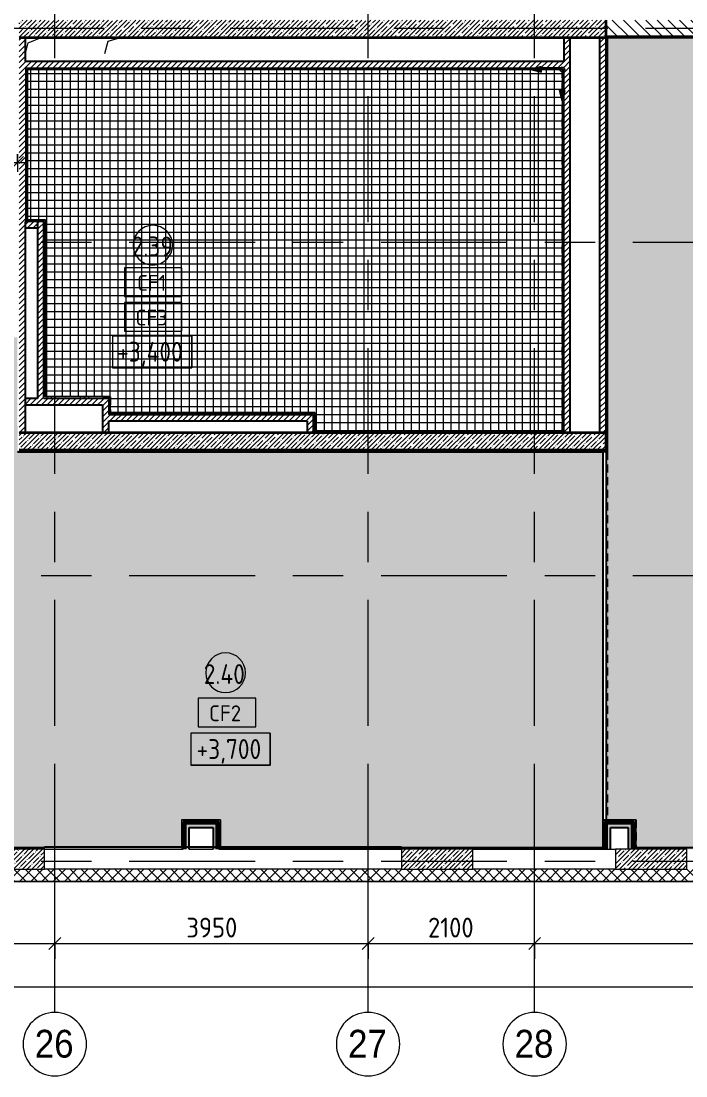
# Model space of a CAD drawing. Header units: millimetres. Extents: x 81663 to 277412, y -8553 to 29000.
# Drawn here: x 94235 to 102618, y -2706 to 10588 of the extents above; entities that cross this region are included whole.
import ezdxf

# ---------------------------------------------------------------- set-up
doc = ezdxf.new("R2010")
doc.units = ezdxf.units.MM
doc.linetypes.add('200_ШТРИХ__ш1_п0_6_', pattern=[160, 100, -60])
doc.linetypes.add('Осевая', pattern=[3175, 635, -476.25, 1587.5, -476.25])
for name, color, linetype, lineweight in [('0-1', 7, 'Continuous', 9), ('A-ANNO-DIMS', 7, 'Continuous', 9), ('A-ANNO-DIMS-100', 7, 'Continuous', 9), ('A-AREA-IDEN', 7, 'Continuous', 9), ('A-CLNG-IDEN', 7, 'Continuous', 9), ('A-DETL-GENF', 7, 'Continuous', 9), ('A-DETL-MBND', 7, '200_ШТРИХ__ш1_п0_6_', 9), ('A-DETL-MBND-1', 7, 'Continuous', 9), ('A-WALL', 7, 'Continuous', 9), ('G-ANNO-DIMS', 7, 'Continuous', 9), ('I-WALL', 7, 'Continuous', 9), ('S-COLS', 7, 'Continuous', 9), ('Оси', 7, 'Continuous', 9), ('Оси-1', 7, 'Continuous', 20), ('Оси-2', 7, 'Осевая', 9)]:
    doc.layers.add(name, color=color, linetype=linetype, lineweight=lineweight)
for name, color, linetype, lineweight, true_color in [('A-WALL-1', 7, 'Continuous', 35, 0x3c3c3c), ('A-WALL-3', 7, 'Continuous', 25, 0x3c3c3c), ('A-WALL-FNSH-1', 7, 'Continuous', 13, 0x3c3c3c), ('A-WALL-FNSH-2', 7, 'Continuous', 9, 0x3c3c3c)]:
    doc.layers.add(name, color=color, linetype=linetype, lineweight=lineweight, true_color=true_color)
doc.styles.add('Arial', font='arial.ttf', dxfattribs={"width": 0.9, "height": 350})
doc.styles.add('GOST Common', font='GOST_Common.ttf', dxfattribs={"width": 0.9, "height": 250})
doc.styles.add('GOST Common_1', font='GOST_Common.ttf', dxfattribs={"height": 200})
doc.styles.add('ISOCPEUR', font='isocpeur.ttf', dxfattribs={"width": 0.9, "height": 250})
doc.styles.add('ISOCPEUR_2', font='isocpeur.ttf', dxfattribs={"width": 0.9, "height": 150})
doc.dimstyles.new('ISO-1_5_окр_100', dxfattribs={"dimscale": 304.8, "dimtxt": 149.397176, "dimasz": 0.492126, "dimexe": 0.393701, "dimexo": 0, "dimgap": 0, "dimtad": 1, "dimdec": 0, "dimrnd": 100, "dimzin": 0, "dimdsep": 46, "dimtxsty": 'ISOCPEUR_2', "dimblk1": 'OBLIQUE', "dimblk2": 'OBLIQUE', "dimsah": 1, "dimcen": 0.09, "dimdle": 0.393701, "dimazin": 0, "dimtfac": 1, "dimtdec": 4, "dimtix": 1, "dimtmove": 0, "dimatfit": 3, "dimfxl": 1, "dimtvp": 1, "dimtolj": 1, "dimtzin": 0, "dimarcsym": 2})
doc.dimstyles.new('ISO-2_5_0_9К_БОЛЬШОЙ', dxfattribs={"dimscale": 304.8, "dimtxt": 248.995294, "dimasz": 0.492126, "dimexe": 0.393701, "dimexo": 0.984252, "dimgap": 0, "dimtad": 1, "dimdec": 0, "dimrnd": 10, "dimzin": 0, "dimdsep": 46, "dimtxsty": 'ISOCPEUR', "dimblk1": 'OBLIQUE', "dimblk2": 'OBLIQUE', "dimsah": 1, "dimcen": 0.09, "dimdle": 0.393701, "dimazin": 0, "dimtfac": 1, "dimtdec": 4, "dimtix": 1, "dimtmove": 0, "dimatfit": 3, "dimfxl": 1, "dimtvp": 1, "dimtolj": 1, "dimtzin": 0, "dimarcsym": 2})
pattern_1 = [(45, (0, 0), (-35.35534, 35.35534), [])]
pattern_2 = [(45, (0, 0), (-57.024626, 57.024626), []), (45, (57.025, 0), (-57.024626, 57.024626), [100.806, -20.161, 3.353, -16.808])]
pattern_3 = [(0, (0, 0), (121.92, 30.48), [10.058, -81.382, 10.058, -81.382, -487.68]), (0, (0, 0), (121.92, 30.48), [-182.88, 10.058, -172.822, 10.058, -81.382, -213.36]), (0, (0, 0), (121.92, 30.48), [-457.2, 10.058, -50.902, 10.058, -142.342]), (120, (45.72, 15.24), (-87.356454, 90.345817), [10.058, -81.382, 10.058, -81.382, -487.68]), (120, (45.72, 15.24), (-87.356454, 90.345817), [-182.88, 10.058, -172.822, 10.058, -81.382, -213.36]), (120, (45.72, 15.24), (-87.356454, 90.345817), [-457.2, 10.058, -50.902, 10.058, -142.342]), (240, (60.96, 76.2), (-34.563546, -120.825817), [10.058, -81.382, 10.058, -81.382, -487.68]), (240, (60.96, 76.2), (-34.563546, -120.825817), [-182.88, 10.058, -172.822, 10.058, -81.382, -213.36]), (240, (60.96, 76.2), (-34.563546, -120.825817), [-457.2, 10.058, -50.902, 10.058, -142.342])]
pattern_4 = [(45, (0, 0), (-106.06602, 106.06602), []), (135, (0, 0), (-106.06602, -106.06602), [])]

# ---------------------------------------------------------------- blocks, each defined once
blk = doc.blocks.new('BSC_Колонна _Прямоугольная - 250х900-23282983-План потолков с обозначением видов отделки и геометрии 2 этажа в осях 23-33')
at = {"layer": 'S-COLS'}
h = blk.add_hatch(dxfattribs=at)
h.set_pattern_fill('FP_5', color=256, style=0, pattern_type=2)
h.set_pattern_definition([(45, (-99480, -25), (-57.024626, 57.024626), []), (45, (-99422.975, -25), (-57.024626, 57.024626), [100.806, -20.161, 3.353, -16.808])])
h.paths.add_polyline_path([(-450, -125), (450, -125), (450, 125), (-450, 125)])
for p, q in [((450, 125), (-450, 125)), ((-450, 125), (-450, -125)), ((450, -125), (450, 125)), ((-450, -125), (450, -125))]:
    blk.add_line(p, q, dxfattribs=at)
blk = doc.blocks.new('BSC_Колонна _Прямоугольная - 250х900-V1-План потолков с обозначением видов отделки и геометрии 2 этажа в осях 23-33')
at = {"layer": 'S-COLS'}
h = blk.add_hatch(dxfattribs=at)
h.set_pattern_fill('FP_6', color=256, style=0, pattern_type=2)
h.set_pattern_definition([(45, (-94080, -25), (-57.024626, 57.024626), []), (45, (-94022.975, -25), (-57.024626, 57.024626), [100.806, -20.161, 3.353, -16.808])])
h.paths.add_polyline_path([(-450, -125), (450, -125), (450, 125), (-450, 125)])
for p, q in [((450, 125), (-450, 125)), ((-450, 125), (-450, -125)), ((450, -125), (450, 125)), ((-450, -125), (450, -125))]:
    blk.add_line(p, q, dxfattribs=at)
blk = doc.blocks.new('BSC_Колонна _Прямоугольная - 250х900-V2-План потолков с обозначением видов отделки и геометрии 2 этажа в осях 23-33')
at = {"layer": 'S-COLS'}
h = blk.add_hatch(dxfattribs=at)
h.set_pattern_fill('FP_7', color=256, style=0, pattern_type=2)
h.set_pattern_definition([(45, (-102180, -25), (-57.024626, 57.024626), []), (45, (-102122.975, -25), (-57.024626, 57.024626), [100.806, -20.161, 3.353, -16.808])])
h.paths.add_polyline_path([(-168, -125), (450, -125), (450, 125), (-450, 125), (-450, -125)])
for p, q in [((450, 125), (-450, 125)), ((-450, 125), (-450, -125)), ((450, -125), (450, 125)), ((-450, -125), (450, -125))]:
    blk.add_line(p, q, dxfattribs=at)
blk = doc.blocks.new('Начало раскладки_красным - Начало раскладки_красным-26113037-План потолков с обозначением видов отделки и геометрии 2 этажа в осях 23-33')
at = {"layer": 'A-DETL-GENF'}
for points in [[(-265, -36), (-265, 36), (-400, 0)], [(0, -400), (36, -265), (-36, -265)]]:
    blk.add_hatch(color=256, dxfattribs=at).paths.add_polyline_path(points)
for p, q in [((-265, 36), (-400, 0)), ((-400, 0), (-265, 36)), ((-400, 0), (-265, -36)), ((-400, 0), (-265, -36)), ((-265, -36), (-265, 36)), ((-265, 36), (-265, -36)), ((-30, 0), (-265, 0)), ((0, -30), (0, -265)), ((36, -265), (-36, -265)), ((-36, -265), (0, -400)), ((0, -400), (-36, -265)), ((-36, -265), (36, -265)), ((0, -400), (36, -265)), ((0, -400), (36, -265))]:
    blk.add_line(p, q, dxfattribs=at)
blk.add_circle((0, 0), 30, dxfattribs=at)
blk = doc.blocks.new('Ось сетки - D8-29747960-План потолков с обозначением видов отделки и геометрии 2 этажа в осях 23-33')
at = {"layer": 'Оси-1'}
for start, end in [(360, 180), (180, 360)]:
    blk.add_arc((0, 0), 4, start, end, dxfattribs=at)
blk = doc.blocks.new('DIMBLOCK17-План потолков с обозначением видов отделки и геометрии 2 этажа в осях 23-33')
at = {"layer": 'A-ANNO-DIMS-100'}
for p, q in [((92860, -1232), (92860, -918)), ((94660, -1232), (94660, -918)), ((92860, -1038), (94660, -1038)), ((92860, -1038), (92860, -1232)), ((94660, -1038), (94660, -1232))]:
    blk.add_line(p, q, dxfattribs=at)
at = {"layer": 'A-ANNO-DIMS-100', "lineweight": 20}
for p, q in [((92860, -1038), (92785, -1113)), ((92860, -1038), (92935, -963)), ((94660, -1038), (94585, -1113)), ((94660, -1038), (94735, -963))]:
    blk.add_line(p, q, dxfattribs=at)
at = {"layer": 'A-ANNO-DIMS-100', "color": 0, "insert": (93466, -712), "char_height": 250, "width": 706.76, "attachment_point": 1, "line_spacing_factor": 1.149209, "style": 'ISOCPEUR'}
blk.add_mtext('1800', dxfattribs=at)
blk = doc.blocks.new('_Oblique')
at = {"color": 0, "linetype": 'ByBlock', "lineweight": -2}
blk.add_line((-0.5, -0.5), (0.5, 0.5), dxfattribs=at)
blk = doc.blocks.new('DIMBLOCK18-План потолков с обозначением видов отделки и геометрии 2 этажа в осях 23-33')
at = {"layer": 'A-ANNO-DIMS-100'}
for p, q in [((94660, -1232), (94660, -918)), ((98610, -1232), (98610, -918)), ((94660, -1038), (98610, -1038)), ((94660, -1038), (94660, -1232)), ((98610, -1038), (98610, -1232))]:
    blk.add_line(p, q, dxfattribs=at)
at = {"layer": 'A-ANNO-DIMS-100', "lineweight": 20}
for p, q in [((94660, -1038), (94585, -1113)), ((94660, -1038), (94735, -963)), ((98610, -1038), (98535, -1113)), ((98610, -1038), (98685, -963))]:
    blk.add_line(p, q, dxfattribs=at)
at = {"layer": 'A-ANNO-DIMS-100', "color": 0, "insert": (96319, -712), "char_height": 250, "width": 758.48, "attachment_point": 1, "line_spacing_factor": 1.149209, "style": 'ISOCPEUR'}
blk.add_mtext('3950', dxfattribs=at)
blk = doc.blocks.new('DIMBLOCK19-План потолков с обозначением видов отделки и геометрии 2 этажа в осях 23-33')
at = {"layer": 'A-ANNO-DIMS-100'}
for p, q in [((98610, -1232), (98610, -918)), ((100710, -1232), (100710, -918)), ((98610, -1038), (100710, -1038)), ((98610, -1038), (98610, -1232)), ((100710, -1038), (100710, -1232))]:
    blk.add_line(p, q, dxfattribs=at)
at = {"layer": 'A-ANNO-DIMS-100', "lineweight": 20}
for p, q in [((98610, -1038), (98535, -1113)), ((98610, -1038), (98685, -963)), ((100710, -1038), (100635, -1113)), ((100710, -1038), (100785, -963))]:
    blk.add_line(p, q, dxfattribs=at)
at = {"layer": 'A-ANNO-DIMS-100', "color": 0, "insert": (99366, -712), "char_height": 250, "width": 706.76, "attachment_point": 1, "line_spacing_factor": 1.149209, "style": 'ISOCPEUR'}
blk.add_mtext('2100', dxfattribs=at)
blk = doc.blocks.new('DIMBLOCK20-План потолков с обозначением видов отделки и геометрии 2 этажа в осях 23-33')
at = {"layer": 'A-ANNO-DIMS-100'}
for p, q in [((100710, -1232), (100710, -918)), ((105810, -1232), (105810, -918)), ((100710, -1038), (105810, -1038)), ((100710, -1038), (100710, -1232)), ((105810, -1038), (105810, -1232))]:
    blk.add_line(p, q, dxfattribs=at)
at = {"layer": 'A-ANNO-DIMS-100', "lineweight": 20}
for p, q in [((100710, -1038), (100635, -1113)), ((100710, -1038), (100785, -963)), ((105810, -1038), (105735, -1113)), ((105810, -1038), (105885, -963))]:
    blk.add_line(p, q, dxfattribs=at)
at = {"layer": 'A-ANNO-DIMS-100', "color": 0, "insert": (102966, -712), "char_height": 250, "width": 706.76, "attachment_point": 1, "line_spacing_factor": 1.149209, "style": 'ISOCPEUR'}
blk.add_mtext('5100', dxfattribs=at)
blk = doc.blocks.new('DIMBLOCK26-План потолков с обозначением видов отделки и геометрии 2 этажа в осях 23-33')
at = {"layer": 'A-ANNO-DIMS-100'}
for p, q in [((84440, -1583), (125130, -1583)), ((84560, -1777), (84560, -1463)), ((84560, -1583), (84560, -1777)), ((125010, -1777), (125010, -1463)), ((125010, -1583), (125010, -1777))]:
    blk.add_line(p, q, dxfattribs=at)
at = {"layer": 'A-ANNO-DIMS-100', "lineweight": 20}
for p, q in [((84560, -1583), (84485, -1658)), ((84560, -1583), (84635, -1508)), ((125010, -1583), (124935, -1658)), ((125010, -1583), (125085, -1508))]:
    blk.add_line(p, q, dxfattribs=at)
at = {"layer": 'A-ANNO-DIMS-100', "color": 0, "insert": (104366, -1257), "char_height": 250, "width": 1005.56, "attachment_point": 1, "line_spacing_factor": 1.149209, "style": 'ISOCPEUR'}
blk.add_mtext('40450', dxfattribs=at)
blk = doc.blocks.new('Марка_Помещения - Номер-25198446-План потолков с обозначением видов отделки и геометрии 2 этажа в осях 23-33')
at = {"layer": 'A-AREA-IDEN'}
for start, end in [(360, 180), (180, 360)]:
    blk.add_arc((0, 0), 2.5, start, end, dxfattribs=at)
blk = doc.blocks.new('М_потолков - Марка_ Имя типа-25382930-План потолков с обозначением видов отделки и геометрии 2 этажа в осях 23-33')
at = {"layer": 'A-CLNG-IDEN'}
for p, q in [((3.625, 1.984375), (-3.625, 1.984375)), ((-3.625, 1.984375), (-3.625, -1.59375)), ((3.625, -1.59375), (3.625, 1.984375)), ((-3.625, -1.59375), (3.625, -1.59375))]:
    blk.add_line(p, q, dxfattribs=at)
blk = doc.blocks.new('Высотные отметки - 10х4_h_-17668695-План потолков с обозначением видов отделки и геометрии 2 этажа в осях 23-33')
at = {"layer": 'G-ANNO-DIMS'}
for p, q in [((-5, 4), (-5, 0)), ((5, 4), (-5, 4)), ((5, 4), (-5, 4)), ((-5, 4), (-5, 0)), ((5, 4), (5, 0)), ((5, 0), (5, 4)), ((5, 0), (-5, 0)), ((-5, 0), (5, 0))]:
    blk.add_line(p, q, dxfattribs=at)
blk = doc.blocks.new('DIMBLOCK37-План потолков с обозначением видов отделки и геометрии 2 этажа в осях 23-33')
at = {"layer": 'A-ANNO-DIMS-100'}
for p, q in [((93630, 8912), (93630, 8686)), ((93630, 8806), (93630, 8912)), ((94190, 8912), (94190, 8686)), ((94190, 8806), (94190, 8912)), ((93630, 8806), (94310, 8806))]:
    blk.add_line(p, q, dxfattribs=at)
at = {"layer": 'A-ANNO-DIMS-100', "lineweight": 20}
for p, q in [((93630, 8806), (93555, 8731)), ((93630, 8806), (93705, 8881)), ((94190, 8806), (94115, 8731)), ((94190, 8806), (94265, 8881))]:
    blk.add_line(p, q, dxfattribs=at)
at = {"layer": 'A-ANNO-DIMS-100', "color": 0, "insert": (93768, 9002), "char_height": 150, "width": 341.32, "attachment_point": 1, "line_spacing_factor": 1.149209, "style": 'ISOCPEUR_2'}
blk.add_mtext('600', dxfattribs=at)

msp = doc.modelspace()

# ---------------------------------------------------------------- hatches: boundary and pattern name
at = {"layer": 'A-DETL-MBND'}
h = msp.add_hatch(dxfattribs=at)
h.set_pattern_fill('FP_22', color=256, style=0, pattern_type=2)
h.set_pattern_definition([(0, (97759, 7728.98), (0, 100), []), (90, (97759, 7728.98), (-100, 6e-15), [])])
h.paths.add_polyline_path([(101059, 5421), (101059, 9579.9), (101022.9, 9714.2), (101059, 9714.3), (101059, 9979), (100794.2, 9979), (100794.3, 9942.6), (100659, 9979), (94311, 9979), (94311, 8081), (94541, 8081), (94541, 5851), (95361, 5851), (95361, 5651), (97941, 5651), (97941, 5421), (100071.4, 5421)])
at = {"layer": 'A-DETL-MBND-1'}
h = msp.add_hatch(color=256, dxfattribs=at)
h.paths.add_polyline_path([(106833.2, 170), (107110, 170), (107110, 10380), (101630, 10380), (101630, 520), (101990, 520), (101990, 170), (105780.4, 170)])
h.paths.add_polyline_path([(94530, 170), (94530, 175), (96260, 175), (96260, 520), (96750, 520), (96750, 175), (99030, 175), (99030, 170), (101570, 170), (101570, 5160), (94190, 5160), (94189, 6600), (92050, 6599), (92050, 525), (92446, 525), (92446, 175), (93630, 175), (93630, 170)])
at = {"layer": 'A-WALL'}
h = msp.add_hatch(dxfattribs=at)
h.set_pattern_fill('FP_2', color=256, style=0, pattern_type=2)
h.set_pattern_definition([(45, (0, 0), (-70.71068, 70.71068), []), (135, (0, 0), (-70.71068, -70.71068), [])])
h.paths.add_polyline_path([(125080, -250), (125080, -100), (89210, -100), (89210, -250), (120776.3, -250)])
at = {"layer": 'I-WALL'}
h = msp.add_hatch(dxfattribs=at)
h.set_pattern_fill('FP_1', color=256, style=0, pattern_type=2)
h.set_pattern_definition(pattern_2)
h.paths.add_polyline_path([(101610, 10380), (101610, 10600), (94210, 10600), (94210, 10380), (101365.5, 10380)])
h = msp.add_hatch(dxfattribs=at)
h.set_pattern_fill('FP_3', color=256, style=0, pattern_type=2)
h.set_pattern_definition([(135, (0, 0), (-70.71068, -70.71068), [])])
h.paths.add_polyline_path([(107110, 10400), (107130, 10400), (107130, 10600), (101610, 10600), (101610, 10400), (105247.6, 10400)])
h = msp.add_hatch(dxfattribs=at)
h.set_pattern_fill('FP_4', color=256, style=0, pattern_type=2)
h.set_pattern_definition(pattern_1)
h.paths.add_polyline_path([(94290, 5400), (94290, 10380), (94210, 10380), (94210, 5400)])
h = msp.add_hatch(dxfattribs=at)
h.set_pattern_fill('FP_4', color=256, style=0, pattern_type=2)
h.set_pattern_definition(pattern_1)
h.paths.add_polyline_path([(101080, 5400), (101160, 5400), (101160, 10380), (101080, 10380), (101080, 9714.2), (101095.4, 9714.3), (101080, 9656.7), (101080, 8221)])
h = msp.add_hatch(dxfattribs=at)
h.set_pattern_fill('FP_4', color=256, style=0, pattern_type=2)
h.set_pattern_definition(pattern_1)
h.paths.add_polyline_path([(101610, 5400), (101610, 10380), (101530, 10380), (101530, 5400)])
h = msp.add_hatch(dxfattribs=at)
h.set_pattern_fill('FP_17', color=256, style=0, pattern_type=2)
h.set_pattern_definition(pattern_3)
h.paths.add_polyline_path([(107110, 10380), (107110, 10400), (101610, 10400), (101610, 10380), (105247.6, 10380)])
h = msp.add_hatch(dxfattribs=at)
h.set_pattern_fill('FP_17', color=256, style=0, pattern_type=2)
h.set_pattern_definition(pattern_3)
h.paths.add_polyline_path([(101630, 5159), (101630, 10380), (101610, 10380), (101610, 5159)])
h = msp.add_hatch(dxfattribs=at)
h.set_pattern_fill('FP_4', color=256, style=0, pattern_type=2)
h.set_pattern_definition(pattern_1)
h.paths.add_polyline_path([(101060, 10000), (101080, 10000), (101080, 10080), (94290, 10080), (94290, 10000), (100738.1, 10000), (100794.2, 10015.1), (100794.3, 10000)])
h = msp.add_hatch(dxfattribs=at)
h.set_pattern_fill('FP_17', color=256, style=0, pattern_type=2)
h.set_pattern_definition(pattern_3)
h.paths.add_polyline_path([(100663.6, 9980), (100738.1, 10000), (94290, 10000), (94290, 9980), (100659, 9980)])
h.paths.add_polyline_path([(101060, 9980), (101060, 10000), (100794.2, 9999.2), (100794.3, 9980)])
h = msp.add_hatch(dxfattribs=at)
h.set_pattern_fill('FP_17', color=256, style=0, pattern_type=2)
h.set_pattern_definition(pattern_3)
h.paths.add_polyline_path([(94290, 8060), (94310, 8060), (94310, 9980), (94290, 9980), (94290, 8221)])
h = msp.add_hatch(dxfattribs=at)
h.set_pattern_fill('FP_17', color=256, style=0, pattern_type=2)
h.set_pattern_definition(pattern_3)
h.paths.add_polyline_path([(101080, 5400), (101080, 9656.7), (101060, 9579), (101060, 5400)])
h.paths.add_polyline_path([(101060, 9714.2), (101080, 9714.3), (101080, 10000), (101060, 10000), (101060, 9714.3)])
h = msp.add_hatch(dxfattribs=at)
h.set_pattern_fill('FP_4', color=256, style=0, pattern_type=2)
h.set_pattern_definition(pattern_1)
h.paths.add_polyline_path([(94290, 7980), (94440, 7980), (94440, 8060), (94290, 8060)])
h = msp.add_hatch(dxfattribs=at)
h.set_pattern_fill('FP_4', color=256, style=0, pattern_type=2)
h.set_pattern_definition(pattern_1)
h.paths.add_polyline_path([(94290, 7980), (94520, 7980), (94520, 8060), (94290, 8060)])
h = msp.add_hatch(dxfattribs=at)
h.set_pattern_fill('FP_17', color=256, style=0, pattern_type=2)
h.set_pattern_definition(pattern_3)
h.paths.add_polyline_path([(94440, 8060), (94540, 8060), (94540, 8080), (94310, 8080), (94310, 8060)])
h = msp.add_hatch(dxfattribs=at)
h.set_pattern_fill('FP_4', color=256, style=0, pattern_type=2)
h.set_pattern_definition(pattern_1)
h.paths.add_polyline_path([(94440, 5830), (94520, 5830), (94520, 7980), (94440, 7980), (94440, 6134.2)])
h = msp.add_hatch(dxfattribs=at)
h.set_pattern_fill('FP_17', color=256, style=0, pattern_type=2)
h.set_pattern_definition(pattern_3)
h.paths.add_polyline_path([(94540, 5830), (94540, 8060), (94520, 8060), (94520, 5830)])
h = msp.add_hatch(dxfattribs=at)
h.set_pattern_fill('FP_17', color=256, style=0, pattern_type=2)
h.set_pattern_definition(pattern_3)
h.paths.add_polyline_path([(95360, 5830), (95360, 5850), (94540, 5850), (94540, 5830), (95340, 5830)])
h = msp.add_hatch(dxfattribs=at)
h.set_pattern_fill('FP_4', color=256, style=0, pattern_type=2)
h.set_pattern_definition(pattern_1)
h.paths.add_polyline_path([(95260, 5750), (95260, 5830), (94290, 5830), (94290, 5750), (94895.2, 5750)])
h = msp.add_hatch(dxfattribs=at)
h.set_pattern_fill('FP_4', color=256, style=0, pattern_type=2)
h.set_pattern_definition(pattern_1)
h.paths.add_polyline_path([(95260, 5400), (95340, 5400), (95340, 5830), (95260, 5830), (95260, 5750)])
h = msp.add_hatch(dxfattribs=at)
h.set_pattern_fill('FP_17', color=256, style=0, pattern_type=2)
h.set_pattern_definition(pattern_3)
h.paths.add_polyline_path([(95360, 5630), (95360, 5830), (95340, 5830), (95340, 5630)])
h = msp.add_hatch(dxfattribs=at)
h.set_pattern_fill('FP_17', color=256, style=0, pattern_type=2)
h.set_pattern_definition(pattern_3)
h.paths.add_polyline_path([(97940, 5630), (97940, 5650), (95340, 5650), (95340, 5630), (97920, 5630)])
h = msp.add_hatch(dxfattribs=at)
h.set_pattern_fill('FP_4', color=256, style=0, pattern_type=2)
h.set_pattern_definition(pattern_1)
h.paths.add_polyline_path([(97840, 5550), (97840, 5630), (95340, 5630), (95340, 5550), (97483.3, 5550)])
h = msp.add_hatch(dxfattribs=at)
h.set_pattern_fill('FP_4', color=256, style=0, pattern_type=2)
h.set_pattern_definition(pattern_1)
h.paths.add_polyline_path([(97920, 5400), (97920, 5630), (97840, 5630), (97840, 5400)])
h = msp.add_hatch(dxfattribs=at)
h.set_pattern_fill('FP_17', color=256, style=0, pattern_type=2)
h.set_pattern_definition(pattern_3)
h.paths.add_polyline_path([(97940, 5400), (97940, 5630), (97920, 5630), (97920, 5400)])
h = msp.add_hatch(dxfattribs=at)
h.set_pattern_fill('FP_1', color=256, style=0, pattern_type=2)
h.set_pattern_definition(pattern_2)
h.paths.add_polyline_path([(101610, 5180), (101610, 5400), (94210, 5400), (94210, 5180), (101570, 5180)])
h = msp.add_hatch(dxfattribs=at)
h.set_pattern_fill('FP_17', color=256, style=0, pattern_type=2)
h.set_pattern_definition(pattern_3)
h.paths.add_polyline_path([(101060, 5400), (101060, 5420), (97940, 5420), (97940, 5400), (100071.4, 5400)])
h = msp.add_hatch(dxfattribs=at)
h.set_pattern_fill('FP_17', color=256, style=0, pattern_type=2)
h.set_pattern_definition(pattern_3)
h.paths.add_polyline_path([(101570, 5160), (101570, 5180), (94190, 5180), (94190, 5160), (100071.4, 5160)])
h = msp.add_hatch(dxfattribs=at)
h.set_pattern_fill('FP_26', color=256, style=0, pattern_type=2)
h.set_pattern_definition(pattern_4)
h.paths.add_polyline_path([(96280, 150), (96292.5, 150.6), (96292.5, 500), (96280, 500), (96280, 395.5)])
h = msp.add_hatch(dxfattribs=at)
h.set_pattern_fill('FP_26', color=256, style=0, pattern_type=2)
h.set_pattern_definition(pattern_4)
h.paths.add_polyline_path([(96730, 487.5), (96730, 500), (96292.5, 500), (96292.5, 487.5), (96717.5, 487.5)])
h = msp.add_hatch(dxfattribs=at)
h.set_pattern_fill('FP_26', color=256, style=0, pattern_type=2)
h.set_pattern_definition(pattern_4)
h.paths.add_polyline_path([(96305, 150), (96305, 487.5), (96292.5, 487.5), (96292.5, 150)])
h = msp.add_hatch(dxfattribs=at)
h.set_pattern_fill('FP_26', color=256, style=0, pattern_type=2)
h.set_pattern_definition(pattern_4)
h.paths.add_polyline_path([(96717.5, 475), (96717.5, 487.5), (96305, 487.5), (96305, 475), (96705, 475)])
for points in [[(96355, 150), (96355, 475), (96305, 475), (96305, 150)], [(96655, 425), (96705, 425), (96705, 475), (96355, 475), (96355, 425), (96512.8, 425)], [(96705, 150), (96705, 425), (96655, 425), (96655, 150)], [(101890, 425), (101940, 425), (101940, 475), (101615, 475), (101615, 425), (101689, 425)], [(101665, 150), (101665, 425), (101615, 425), (101615, 150)], [(101940, 150), (101940, 425), (101890, 425), (101890, 150)], [(96189.2, 150), (99030, 150), (99030, 175), (94530, 175), (94530, 150), (94895.2, 150)]]:
    msp.add_hatch(color=256, dxfattribs=at).paths.add_polyline_path(points)
h = msp.add_hatch(dxfattribs=at)
h.set_pattern_fill('FP_26', color=256, style=0, pattern_type=2)
h.set_pattern_definition(pattern_4)
h.paths.add_polyline_path([(96705, 150), (96717.5, 150), (96717.5, 475), (96705, 475), (96705, 395.5)])
h = msp.add_hatch(dxfattribs=at)
h.set_pattern_fill('FP_26', color=256, style=0, pattern_type=2)
h.set_pattern_definition(pattern_4)
h.paths.add_polyline_path([(96730, 150), (96730, 487.5), (96717.5, 487.5), (96717.5, 150)])
h = msp.add_hatch(dxfattribs=at)
h.set_pattern_fill('FP_26', color=256, style=0, pattern_type=2)
h.set_pattern_definition(pattern_4)
h.paths.add_polyline_path([(101952.5, 487.5), (101965, 487.5), (101965, 500), (101590, 500), (101590, 487.5), (101689, 487.5)])
h = msp.add_hatch(dxfattribs=at)
h.set_pattern_fill('FP_26', color=256, style=0, pattern_type=2)
h.set_pattern_definition(pattern_4)
h.paths.add_polyline_path([(101600.6, 150), (101602.5, 150), (101602.5, 487.5), (101590, 487.5), (101590, 150)])
h = msp.add_hatch(dxfattribs=at)
h.set_pattern_fill('FP_26', color=256, style=0, pattern_type=2)
h.set_pattern_definition(pattern_4)
h.paths.add_polyline_path([(101940, 475), (101952.5, 475), (101952.5, 487.5), (101602.5, 487.5), (101602.5, 475), (101689, 475)])
h = msp.add_hatch(dxfattribs=at)
h.set_pattern_fill('FP_26', color=256, style=0, pattern_type=2)
h.set_pattern_definition(pattern_4)
h.paths.add_polyline_path([(101613.1, 150), (101615, 150), (101615, 475), (101602.5, 475), (101602.5, 150)])
h = msp.add_hatch(dxfattribs=at)
h.set_pattern_fill('FP_26', color=256, style=0, pattern_type=2)
h.set_pattern_definition(pattern_4)
h.paths.add_polyline_path([(101940, 150), (101952.5, 150), (101952.5, 475), (101940, 475), (101940, 151.2)])
h = msp.add_hatch(dxfattribs=at)
h.set_pattern_fill('FP_26', color=256, style=0, pattern_type=2)
h.set_pattern_definition(pattern_4)
h.paths.add_polyline_path([(101952.5, 150), (101965, 150), (101965, 487.5), (101952.5, 487.5), (101952.5, 151.4)])
h = msp.add_hatch(dxfattribs=at)
h.set_pattern_fill('FP_17', color=256, style=0, pattern_type=2)
h.set_pattern_definition(pattern_3)
h.paths.add_polyline_path([(93601.1, 150), (94530, 150), (94530, 170), (92441, 170), (92441, 150)])
h = msp.add_hatch(dxfattribs=at)
h.set_pattern_fill('FP_17', color=256, style=0, pattern_type=2)
h.set_pattern_definition(pattern_3)
h.paths.add_polyline_path([(101365.5, 150), (101570, 150), (101570, 170), (96750, 170), (96750, 150), (100071.4, 150)])
h = msp.add_hatch(dxfattribs=at)
h.set_pattern_fill('FP_17', color=256, style=0, pattern_type=2)
h.set_pattern_definition(pattern_3)
h.paths.add_polyline_path([(101965, 150), (107110, 150), (107109, 170), (101965, 170), (101965, 151.7)])

# ---------------------------------------------------------------- linework, layer by layer
at = {"layer": '0-1'}
for p, q in [((94325.2, 10311.5), (94490, 10380)), ((95331.4, 10334.5), (95490, 10380)), ((94290, 10180), (94325.2, 10311.5)), ((95290, 10180), (95331.4, 10334.5))]:
    msp.add_line(p, q, dxfattribs=at)
at = {"layer": 'A-DETL-MBND'}
for p, q in [((100659.9, 9979), (94311, 9979)), ((94311, 9979), (94311, 8081)), ((101059, 9979), (100794.2, 9979)), ((101059, 9714.2), (101059, 9979)), ((101059, 5421), (101059, 9579.9)), ((94311, 8081), (94541, 8081)), ((94541, 8081), (94541, 5851)), ((94541, 5851), (95361, 5851)), ((95361, 5851), (95361, 5651)), ((95361, 5651), (97941, 5651)), ((97941, 5651), (97941, 5421)), ((97941, 5421), (101059, 5421)), ((101630, 5159), (101630, 520)), ((96260, 175), (96260, 520)), ((96260, 520), (96750, 520)), ((96750, 520), (96750, 175)), ((101570, 170), (101570, 520)), ((101610, 520), (101990, 520)), ((101985, 520), (101985, 170)), ((101990, 520), (101990, 169.9))]:
    msp.add_line(p, q, dxfattribs=at)
at = {"layer": 'A-WALL'}
for p, q in [((101610, 10400), (107130, 10400)), ((94290, 10000), (100738.1, 10000)), ((94290, 10000), (94290, 8060)), ((101080, 10000), (100794.2, 10000)), ((101080, 10000), (101080, 9714.2)), ((101080, 9656.7), (101080, 5400)), ((94520, 5830), (95260, 5830)), ((95340, 5630), (95340, 5830)), ((101570, 5160), (101570, 5180)), ((96292.5, 487.5), (96292.5, 150)), ((96717.5, 487.5), (96292.5, 487.5)), ((96717.5, 150), (96717.5, 487.5)), ((101602.5, 487.5), (101602.5, 150)), ((101952.5, 487.5), (101602.5, 487.5)), ((101952.5, 150), (101952.5, 487.5)), ((94530, 150), (94530, 170)), ((89210, -250), (125230, -250))]:
    msp.add_line(p, q, dxfattribs=at)
at = {"layer": 'A-WALL-1'}
for p, q in [((101610, 10380), (101610, 10600)), ((94210, 10380), (101610, 10380)), ((101610, 5400), (94210, 5400)), ((101610, 5180), (101610, 5400)), ((101610, 5180), (94210, 5180)), ((96280, 500), (96280, 150)), ((96730, 500), (96280, 500)), ((96305, 475), (96305, 150)), ((96705, 475), (96305, 475)), ((96705, 150), (96705, 475)), ((96730, 150), (96730, 500)), ((101590, 500), (101590, 150)), ((101965, 500), (101590, 500)), ((101615, 475), (101615, 150)), ((101940, 475), (101615, 475)), ((101940, 150), (101940, 475)), ((101965, 150), (101965, 500))]:
    msp.add_line(p, q, dxfattribs=at)
at = {"layer": 'A-WALL-3'}
for p, q in [((94290, 10080), (94290, 10380)), ((101080, 10380), (101080, 10080)), ((101160, 5400), (101160, 10380)), ((101530, 10380), (101530, 5400)), ((101610, 5400), (101610, 10380)), ((101630, 10380), (107110, 10380)), ((101630, 5159), (101630, 10380)), ((101080, 10080), (94290, 10080)), ((94310, 9980), (100663.6, 9980)), ((94310, 9980), (94310, 8080)), ((100794.2, 9980), (101060, 9980)), ((101060, 9980), (101060, 9714.2)), ((101060, 9581.9), (101060, 5420)), ((94290, 5400), (94290, 8060)), ((94520, 8060), (94290, 8060)), ((94290, 7980), (94440, 7980)), ((94540, 8080), (94310, 8080)), ((94440, 8060), (94440, 5830)), ((94520, 5830), (94520, 8060)), ((94540, 8080), (94540, 5850)), ((95360, 5850), (94540, 5850)), ((95360, 5630), (95360, 5850)), ((94440, 5830), (94290, 5830)), ((94290, 5750), (95260, 5750)), ((95340, 5830), (95260, 5830)), ((95260, 5750), (95260, 5400)), ((97940, 5650), (95340, 5650)), ((95340, 5630), (97920, 5630)), ((97920, 5400), (97920, 5630)), ((97940, 5650), (97940, 5420)), ((95340, 5550), (97840, 5550)), ((95340, 5400), (95340, 5550)), ((97840, 5550), (97840, 5400)), ((97940, 5420), (101060, 5420)), ((94190, 5160), (101570, 5160)), ((101570, 5160), (101570, 520)), ((101610, 5180), (101610, 520)), ((101610, 5159), (101630, 5159)), ((96355, 150), (96355, 425)), ((96355, 425), (96655, 425)), ((96655, 425), (96655, 150)), ((101570, 520), (101610, 520)), ((101665, 150), (101665, 425)), ((101665, 425), (101890, 425)), ((101890, 425), (101890, 150)), ((92441, 170), (94530, 170)), ((99030, 175), (94530, 175)), ((94530, 175), (94530, 170)), ((101570, 170), (96750, 170)), ((96750, 170), (96750, 150)), ((99030, 150), (99030, 175)), ((101570, 150), (101570, 170)), ((107110, 170), (101965, 170))]:
    msp.add_line(p, q, dxfattribs=at)
at = {"layer": 'A-WALL-FNSH-1'}
for p, q in [((101631, 10379), (107109, 10379)), ((101631, 5159), (101631, 10379)), ((94311, 9979), (100659.9, 9979)), ((94311, 9979), (94311, 8080)), ((100794.2, 9979), (101059, 9979)), ((101059, 9979), (101059, 9714.2)), ((101059, 9579.9), (101059, 5421)), ((94541, 8081), (94311, 8081)), ((94541, 8081), (94541, 5850)), ((95361, 5851), (94541, 5851)), ((95361, 5651), (95361, 5851)), ((97941, 5651), (95361, 5651)), ((97941, 5421), (97941, 5651)), ((101059, 5421), (97941, 5421)), ((94189, 5159), (101610, 5159)), ((101610, 5160), (101570, 5160)), ((101630, 5159), (101631, 5159)), ((96259, 521), (96259, 170)), ((96751, 521), (96259, 521)), ((96260, 170), (96260, 520)), ((96260, 520), (96750, 520)), ((96750, 520), (96750, 170)), ((96751, 171), (96751, 521)), ((101569, 521), (101569, 171)), ((101570, 521), (101569, 521)), ((101570, 170), (101570, 520)), ((101986, 521), (101610, 521)), ((101610, 520), (101985, 520)), ((101985, 520), (101985, 170)), ((101986, 171), (101986, 521)), ((94530, 171), (92442, 171)), ((96259, 170), (96260, 170)), ((101569, 171), (96751, 171)), ((107109, 171), (101986, 171)), ((89207, -253), (125233, -253))]:
    msp.add_line(p, q, dxfattribs=at)
at = {"layer": 'A-WALL-FNSH-2'}
msp.add_line((89202, -258), (125238, -258), dxfattribs=at)
at = {"layer": 'I-WALL'}
for p, q in [((94530, 150), (96280, 150)), ((96355, 150), (96655, 150)), ((96730, 150), (99030, 150)), ((99930, 150), (101730, 150)), ((99030, -100), (94530, -100)), ((101730, -100), (99930, -100))]:
    msp.add_line(p, q, dxfattribs=at)
at = {"layer": 'Оси'}
for p, q in [((94660, -1906.3), (94660, 593.7)), ((98610, -1906.3), (98610, 593.7)), ((100710, -1906.3), (100710, 593.7))]:
    msp.add_line(p, q, dxfattribs=at)
at = {"layer": 'Оси-2'}
for p, q in [((94660, 593.7), (94660, 19415.1)), ((98610, 593.7), (98610, 19415.1)), ((100710, 593.7), (100710, 19528.3)), ((86232.9, 10500), (120319, 10500)), ((84962.9, 7800), (122760, 7800)), ((84962.9, 3600), (122760, 3600)), ((84962.9, 0), (122760, 0))]:
    msp.add_line(p, q, dxfattribs=at)

# ---------------------------------------------------------------- block references
at = {"layer": 'A-AREA-IDEN', "xscale": 99.99999999999993, "yscale": 99.99999999999993, "zscale": 99.99999999999993}
for p in [(95896.1, 7763.5), (96813.4, 2374.5)]:
    msp.add_blockref('Марка_Помещения - Номер-25198446-План потолков с обозначением видов отделки и геометрии 2 этажа в осях 23-33', p, dxfattribs=at)
at = {"layer": 'A-CLNG-IDEN', "xscale": 99.99999999999993, "yscale": 99.99999999999993, "zscale": 99.99999999999993}
for p in [(95899.7, 7278), (95899.7, 6841), (96830.9, 1854)]:
    msp.add_blockref('М_потолков - Марка_ Имя типа-25382930-План потолков с обозначением видов отделки и геометрии 2 этажа в осях 23-33', p, dxfattribs=at)
at = {"layer": 'A-DETL-GENF', "rotation": 0.03359668727813597}
msp.add_blockref('Начало раскладки_красным - Начало раскладки_красным-26113037-План потолков с обозначением видов отделки и геометрии 2 этажа в осях 23-33', (101059, 9979), dxfattribs=at)
at = {"layer": 'G-ANNO-DIMS', "xscale": 99.99999999999993, "yscale": 99.99999999999993, "zscale": 99.99999999999993}
for p in [(95887.2, 6218.3), (96876.2, 1211.3)]:
    msp.add_blockref('Высотные отметки - 10х4_h_-17668695-План потолков с обозначением видов отделки и геометрии 2 этажа в осях 23-33', p, dxfattribs=at)
at = {"layer": 'S-COLS'}
for name, p in [('BSC_Колонна _Прямоугольная - 250х900-V1-План потолков с обозначением видов отделки и геометрии 2 этажа в осях 23-33', (94080, 25)), ('BSC_Колонна _Прямоугольная - 250х900-23282983-План потолков с обозначением видов отделки и геометрии 2 этажа в осях 23-33', (99480, 25)), ('BSC_Колонна _Прямоугольная - 250х900-V2-План потолков с обозначением видов отделки и геометрии 2 этажа в осях 23-33', (102180, 25))]:
    msp.add_blockref(name, p, dxfattribs=at)
at = {"layer": 'Оси-1', "xscale": 99.99999999999993, "yscale": 99.99999999999993, "zscale": 99.99999999999993}
for p in [(94660, -2306.3), (98610, -2306.3), (100710, -2306.3)]:
    msp.add_blockref('Ось сетки - D8-29747960-План потолков с обозначением видов отделки и геометрии 2 этажа в осях 23-33', p, dxfattribs=at)

# ---------------------------------------------------------------- texts
at = {"layer": 'A-AREA-IDEN', "char_height": 250, "attachment_point": 1, "style": 'GOST Common'}
for s, insert, width in [('2.39', (95630.4, 7872), 663.797), ('2.40', (96538.6, 2483.1), 685.443)]:
    msp.add_mtext(s, dxfattribs=dict(at, insert=insert, width=width))
at = {"layer": 'A-CLNG-IDEN', "char_height": 200, "attachment_point": 1, "style": 'GOST Common_1'}
for s, insert, width in [('CF1', (95696.9, 7387.7), 472.996), ('CF3', (95676.9, 6950.7), 521.097), ('CF2', (96605, 1963.8), 529.114)]:
    msp.add_mtext(s, dxfattribs=dict(at, insert=insert, width=width))
at = {"layer": 'G-ANNO-DIMS', "char_height": 250, "attachment_point": 1, "line_spacing_factor": 1.022761, "style": 'GOST Common'}
for s, insert, width in [('+3,400', (95447.2, 6545), 1055.976), ('+3,700', (96447.6, 1538), 1028.823)]:
    msp.add_mtext(s, dxfattribs=dict(at, insert=insert, width=width))
at = {"layer": 'Оси', "char_height": 350, "width": 606.076, "attachment_point": 1, "style": 'Arial'}
for s, insert in [('26', (94407.4, -2125.6)), ('27', (98357.4, -2125.6)), ('28', (100457.4, -2125.6))]:
    msp.add_mtext(s, dxfattribs=dict(at, insert=insert))

# ---------------------------------------------------------------- dimensions: what is measured, and where the dimension line sits
at = {"layer": 'A-ANNO-DIMS'}
for base, p1, p2, dimstyle, override, picture, middle in [((94190, 8805.6792632), (93630.5, 8911.7452804), (94190, 8911.7452804), 'ISO-1_5_окр_100', {"dimpost": '<>', "dimfxl": 559.5}, 'DIMBLOCK37-План потолков с обозначением видов отделки и геометрии 2 этажа в осях 23-33', (93910.25, 8880.6792632)), ((94660, -1038.2), (92860, -932.1), (94660, -932.1), 'ISO-2_5_0_9К_БОЛЬШОЙ', {"dimpost": '<>', "dimfxl": 1800}, 'DIMBLOCK17-План потолков с обозначением видов отделки и геометрии 2 этажа в осях 23-33', (93760, -913.2)), ((98610, -1038.2), (94660, -932.1), (98610, -932.1), 'ISO-2_5_0_9К_БОЛЬШОЙ', {"dimpost": '<>', "dimfxl": 3950}, 'DIMBLOCK18-План потолков с обозначением видов отделки и геометрии 2 этажа в осях 23-33', (96635, -913.2)), ((100710, -1038.2), (98610, -932.1), (100710, -932.1), 'ISO-2_5_0_9К_БОЛЬШОЙ', {"dimpost": '<>', "dimfxl": 2100}, 'DIMBLOCK19-План потолков с обозначением видов отделки и геометрии 2 этажа в осях 23-33', (99660, -913.2)), ((105810, -1038.2), (100710, -932.1), (105810, -932.1), 'ISO-2_5_0_9К_БОЛЬШОЙ', {"dimpost": '<>', "dimfxl": 5100}, 'DIMBLOCK20-План потолков с обозначением видов отделки и геометрии 2 этажа в осях 23-33', (103260, -913.2)), ((125010, -1583.3), (84560, -1477.3), (125010, -1477.3), 'ISO-2_5_0_9К_БОЛЬШОЙ', {"dimpost": '<>', "dimfxl": 40450}, 'DIMBLOCK26-План потолков с обозначением видов отделки и геометрии 2 этажа в осях 23-33', (104785, -1458.3))]:
    dim = msp.add_linear_dim(base=base, p1=p1, p2=p2, dimstyle=dimstyle, override=override, dxfattribs=at)
    dim.commit()
    dim.dimension.update_dxf_attribs({"geometry": picture, "text_midpoint": middle})

doc.saveas('drawing.dxf')
